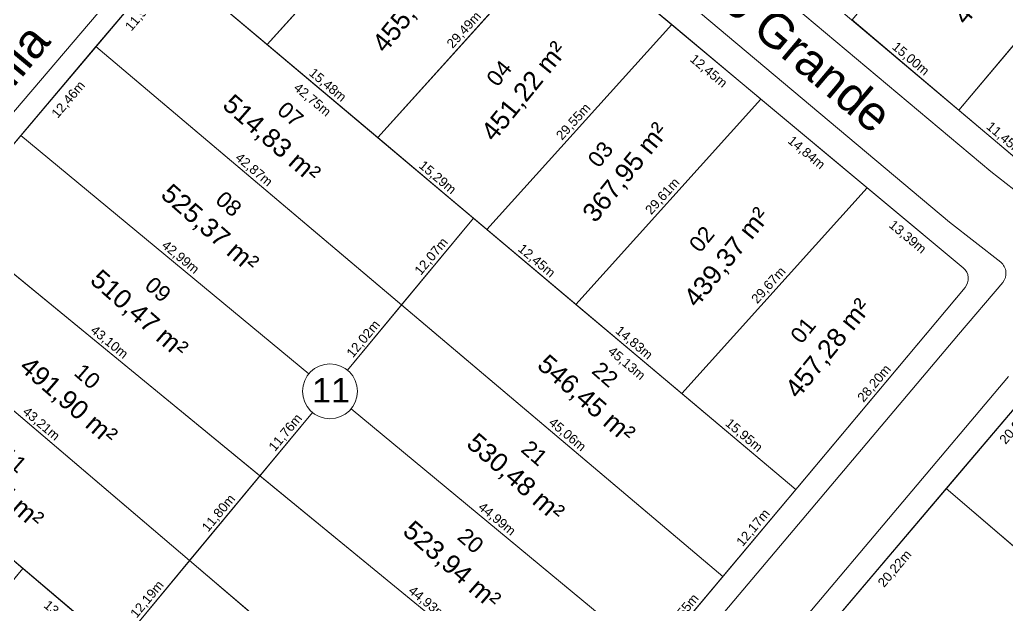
# Model space of a CAD drawing. Header units: metres. Extents: x 3808 to 8215, y 2374 to 6187.
# Drawn here: x 5616.8 to 5722.6, y 3333.5 to 3396.2 of the extents above; entities that cross this region are included whole.
import ezdxf

# ---------------------------------------------------------------- set-up
doc = ezdxf.new("R2010")
doc.units = ezdxf.units.M
for name, color, linetype in [('Areas Lotes', 1, 'Continuous'), ('Calçada', 8, 'Continuous'), ('COTAS', 7, 'Continuous'), ('Lote', 7, 'Continuous'), ('Nome das Ruas', 7, 'Continuous'), ('Nº Lote', 7, 'Continuous'), ('Nº. quadra', 7, 'Continuous'), ('quadras', 7, 'Continuous')]:
    doc.layers.add(name, color=color, linetype=linetype)
doc.styles.add('Arial', font='arial.ttf')
doc.dimstyles.new('Copy(2) of ISO-25', dxfattribs={"dimtxt": 1, "dimasz": 2.5, "dimexe": 1.25, "dimexo": 0.625, "dimgap": 0.2, "dimtad": 1, "dimtoh": 1, "dimlfac": 1, "dimzin": 1, "dimtxsty": 'Arial', "dimblk": 'NONE', "dimcen": 0, "dimse1": 1, "dimse2": 1, "dimsd1": 1, "dimsd2": 1, "dimclrt": 256, "dimaunit": 1, "dimadec": 3, "dimazin": 0, "dimtfac": 1, "dimtmove": 0, "dimatfit": 3, "dimldrblk": 'NONE', "dimfxl": 1, "dimtolj": 1, "dimtzin": 0, "dimarcsym": 0})

# ---------------------------------------------------------------- blocks, each defined once
blk = doc.blocks.new('*D8049')
at = {"layer": 'Defpoints', "color": 0, "linetype": 'Continuous', "transparency": 16777216}
for p in [(5695.99, 3404.61), (5705.95, 3396.19), (5705.95, 3396.19)]:
    blk.add_point(p, dxfattribs=at)
at = {"layer": 'COTAS', "linetype": 'Continuous', "lineweight": 5, "transparency": 16777216, "insert": (5701.49, 3401.01), "char_height": 1, "attachment_point": 5, "rotation": 319.8181, "style": 'Arial'}
blk.add_mtext('\\A1;13,04m', dxfattribs=at)
blk = doc.blocks.new('_None')
blk = doc.blocks.new('*D8050')
at = {"layer": 'Defpoints', "color": 0, "linetype": 'Continuous', "transparency": 16777216}
for p in [(5705.95, 3396.19), (5717.41, 3386.51), (5717.41, 3386.51)]:
    blk.add_point(p, dxfattribs=at)
at = {"layer": 'COTAS', "linetype": 'Continuous', "lineweight": 5, "transparency": 16777216, "insert": (5712.2, 3391.97), "char_height": 1, "attachment_point": 5, "rotation": 319.8181, "style": 'Arial'}
blk.add_mtext('\\A1;15,00m', dxfattribs=at)
blk = doc.blocks.new('*D8051')
at = {"layer": 'Defpoints', "color": 0, "linetype": 'Continuous', "transparency": 16777216}
for p in [(5717.41, 3386.51), (5726.16, 3379.12), (5726.16, 3379.12)]:
    blk.add_point(p, dxfattribs=at)
at = {"layer": 'COTAS', "linetype": 'Continuous', "lineweight": 5, "transparency": 16777216, "insert": (5722.3, 3383.43), "char_height": 1, "attachment_point": 5, "rotation": 319.8181, "style": 'Arial'}
blk.add_mtext('\\A1;11,45m', dxfattribs=at)
blk = doc.blocks.new('*D8078')
at = {"layer": 'Defpoints', "color": 0, "linetype": 'Continuous', "transparency": 16777216}
for p in [(5734.62, 3406.99), (5734.62, 3406.99), (5717.41, 3386.51)]:
    blk.add_point(p, dxfattribs=at)
at = {"layer": 'COTAS', "linetype": 'Continuous', "lineweight": 5, "transparency": 16777216, "insert": (5725.4, 3397.27), "char_height": 1, "attachment_point": 5, "rotation": 49.959, "style": 'Arial'}
blk.add_mtext('\\A1;26,74m', dxfattribs=at)
blk = doc.blocks.new('*D8461')
at = {"layer": 'Defpoints', "color": 0, "linetype": 'Continuous', "transparency": 16777216}
for p in [(5716.06, 3345.99), (5717.74, 3344.56), (5702.96, 3330.58)]:
    blk.add_point(p, dxfattribs=at)
at = {"layer": 'COTAS', "linetype": 'Continuous', "lineweight": 5, "transparency": 16777216, "insert": (5710.58, 3337.38), "char_height": 1, "attachment_point": 5, "rotation": 49.6341, "style": 'Arial'}
blk.add_mtext('\\A1;20,22m', dxfattribs=at)
blk = doc.blocks.new('*D8462')
at = {"layer": 'Defpoints', "color": 0, "linetype": 'Continuous', "transparency": 16777216}
for p in [(5729.01, 3361.23), (5730.69, 3359.8), (5716.06, 3345.99)]:
    blk.add_point(p, dxfattribs=at)
at = {"layer": 'COTAS', "linetype": 'Continuous', "lineweight": 5, "transparency": 16777216, "insert": (5723.61, 3352.7), "char_height": 1, "attachment_point": 5, "rotation": 49.6341, "style": 'Arial'}
blk.add_mtext('\\A1;20,00m', dxfattribs=at)
blk = doc.blocks.new('*D8467')
at = {"layer": 'Defpoints', "color": 0, "linetype": 'Continuous', "transparency": 16777216}
for p in [(5716.06, 3345.99), (5752.1, 3315.12), (5752.1, 3315.12)]:
    blk.add_point(p, dxfattribs=at)
at = {"layer": 'COTAS', "linetype": 'Continuous', "lineweight": 5, "transparency": 16777216, "insert": (5734.6, 3331.16), "char_height": 1, "attachment_point": 5, "rotation": 319.4153, "style": 'Arial'}
blk.add_mtext('\\A1;47,46m', dxfattribs=at)
blk = doc.blocks.new('*D8479')
at = {"layer": 'Defpoints', "color": 0, "linetype": 'Continuous', "transparency": 16777216}
for p in [(5692.12, 3336.58), (5692.12, 3336.58), (5684.69, 3327.74)]:
    blk.add_point(p, dxfattribs=at)
at = {"layer": 'COTAS', "linetype": 'Continuous', "lineweight": 5, "transparency": 16777216, "insert": (5687.79, 3332.68), "char_height": 1, "attachment_point": 5, "rotation": 50.0068, "style": 'Arial'}
blk.add_mtext('\\A1;11,55m', dxfattribs=at)
blk = doc.blocks.new('*D8480')
at = {"layer": 'Defpoints', "color": 0, "linetype": 'Continuous', "transparency": 16777216}
for p in [(5699.93, 3345.91), (5699.93, 3345.91), (5692.12, 3336.58)]:
    blk.add_point(p, dxfattribs=at)
at = {"layer": 'COTAS', "linetype": 'Continuous', "lineweight": 5, "transparency": 16777216, "insert": (5695.41, 3341.76), "char_height": 1, "attachment_point": 5, "rotation": 50.0068, "style": 'Arial'}
blk.add_mtext('\\A1;12,17m', dxfattribs=at)
blk = doc.blocks.new('*D8481')
at = {"layer": 'Defpoints', "color": 0, "linetype": 'Continuous', "transparency": 16777216}
for p in [(5718.06, 3367.51), (5718.06, 3367.51), (5699.93, 3345.91)]:
    blk.add_point(p, dxfattribs=at)
at = {"layer": 'COTAS', "linetype": 'Continuous', "lineweight": 5, "transparency": 16777216, "insert": (5708.38, 3357.22), "char_height": 1, "attachment_point": 5, "rotation": 50.0068, "style": 'Arial'}
blk.add_mtext('\\A1;28,20m', dxfattribs=at)
blk = doc.blocks.new('*D8485')
at = {"layer": 'Defpoints', "color": 0, "linetype": 'Continuous', "transparency": 16777216}
for p in [(5616.88, 3383.8), (5618.61, 3382.34), (5609.16, 3374.67)]:
    blk.add_point(p, dxfattribs=at)
at = {"layer": 'COTAS', "linetype": 'Continuous', "lineweight": 5, "transparency": 16777216, "insert": (5614.14, 3378.29), "char_height": 1, "attachment_point": 5, "rotation": 49.7712, "style": 'Arial'}
blk.add_mtext('\\A1;11,96m', dxfattribs=at)
blk = doc.blocks.new('*D8486')
at = {"layer": 'Defpoints', "color": 0, "linetype": 'Continuous', "transparency": 16777216}
for p in [(5624.93, 3393.31), (5626.66, 3391.85), (5616.88, 3383.8)]:
    blk.add_point(p, dxfattribs=at)
at = {"layer": 'COTAS', "linetype": 'Continuous', "lineweight": 5, "transparency": 16777216, "insert": (5622.03, 3387.61), "char_height": 1, "attachment_point": 5, "rotation": 49.7712, "style": 'Arial'}
blk.add_mtext('\\A1;12,46m', dxfattribs=at)
blk = doc.blocks.new('*D8487')
at = {"layer": 'Defpoints', "color": 0, "linetype": 'Continuous', "transparency": 16777216}
for p in [(5632.67, 3402.46), (5634.4, 3401), (5624.93, 3393.31)]:
    blk.add_point(p, dxfattribs=at)
at = {"layer": 'COTAS', "linetype": 'Continuous', "lineweight": 5, "transparency": 16777216, "insert": (5629.92, 3396.94), "char_height": 1, "attachment_point": 5, "rotation": 49.7712, "style": 'Arial'}
blk.add_mtext('\\A1;11,98m', dxfattribs=at)
blk = doc.blocks.new('*D8491')
at = {"layer": 'Defpoints', "color": 0, "linetype": 'Continuous', "transparency": 16777216}
for p in [(5674.88, 3405.47), (5686.63, 3395.68), (5685.26, 3394.03)]:
    blk.add_point(p, dxfattribs=at)
at = {"layer": 'COTAS', "linetype": 'Continuous', "lineweight": 5, "transparency": 16777216, "insert": (5679.9, 3399.55), "char_height": 1, "attachment_point": 5, "rotation": 320.1758, "style": 'Arial'}
blk.add_mtext('\\A1;15,29m', dxfattribs=at)
blk = doc.blocks.new('*D8492')
at = {"layer": 'Defpoints', "color": 0, "linetype": 'Continuous', "transparency": 16777216}
for p in [(5686.63, 3395.68), (5696.19, 3387.71), (5694.82, 3386.06)]:
    blk.add_point(p, dxfattribs=at)
at = {"layer": 'COTAS', "linetype": 'Continuous', "lineweight": 5, "transparency": 16777216, "insert": (5690.55, 3390.66), "char_height": 1, "attachment_point": 5, "rotation": 320.1758, "style": 'Arial'}
blk.add_mtext('\\A1;12,45m', dxfattribs=at)
blk = doc.blocks.new('*D8493')
at = {"layer": 'Defpoints', "color": 0, "linetype": 'Continuous', "transparency": 16777216}
for p in [(5696.19, 3387.71), (5707.59, 3378.21), (5706.21, 3376.56)]:
    blk.add_point(p, dxfattribs=at)
at = {"layer": 'COTAS', "linetype": 'Continuous', "lineweight": 5, "transparency": 16777216, "insert": (5701.03, 3381.92), "char_height": 1, "attachment_point": 5, "rotation": 320.1758, "style": 'Arial'}
blk.add_mtext('\\A1;14,84m', dxfattribs=at)
blk = doc.blocks.new('*D8494')
at = {"layer": 'Defpoints', "color": 0, "linetype": 'Continuous', "transparency": 16777216}
for p in [(5707.59, 3378.21), (5717.87, 3369.63), (5716.5, 3367.98)]:
    blk.add_point(p, dxfattribs=at)
at = {"layer": 'COTAS', "linetype": 'Continuous', "lineweight": 5, "transparency": 16777216, "insert": (5711.87, 3372.89), "char_height": 1, "attachment_point": 5, "rotation": 320.1758, "style": 'Arial'}
blk.add_mtext('\\A1;13,39m', dxfattribs=at)
blk = doc.blocks.new('*D8496')
at = {"layer": 'Defpoints', "color": 0, "linetype": 'Continuous', "transparency": 16777216}
for p in [(5617.11, 3337.44), (5617.11, 3337.44), (5597.78, 3314.15)]:
    blk.add_point(p, dxfattribs=at)
at = {"layer": 'COTAS', "linetype": 'Continuous', "lineweight": 5, "transparency": 16777216, "insert": (5606.83, 3326.31), "char_height": 1, "attachment_point": 5, "rotation": 50.3238, "style": 'Arial'}
blk.add_mtext('\\A1;30,27m', dxfattribs=at)
blk = doc.blocks.new('*D8498')
at = {"layer": 'Defpoints', "color": 0, "linetype": 'Continuous', "transparency": 16777216}
for p in [(5634.98, 3338.28), (5634.98, 3338.28), (5627.2, 3328.9)]:
    blk.add_point(p, dxfattribs=at)
at = {"layer": 'COTAS', "linetype": 'Continuous', "lineweight": 5, "transparency": 16777216, "insert": (5630.47, 3334.1), "char_height": 1, "attachment_point": 5, "rotation": 50.3238, "style": 'Arial'}
blk.add_mtext('\\A1;12,19m', dxfattribs=at)
blk = doc.blocks.new('*D8499')
at = {"layer": 'Defpoints', "color": 0, "linetype": 'Continuous', "transparency": 16777216}
for p in [(5642.51, 3347.36), (5642.51, 3347.36), (5634.98, 3338.28)]:
    blk.add_point(p, dxfattribs=at)
at = {"layer": 'COTAS', "linetype": 'Continuous', "lineweight": 5, "transparency": 16777216, "insert": (5638.13, 3343.33), "char_height": 1, "attachment_point": 5, "rotation": 50.3238, "style": 'Arial'}
blk.add_mtext('\\A1;11,80m', dxfattribs=at)
blk = doc.blocks.new('*D8500')
at = {"layer": 'Defpoints', "color": 0, "linetype": 'Continuous', "transparency": 16777216}
for p in [(5649.66, 3355.97), (5649.66, 3355.97), (5642.15, 3346.92)]:
    blk.add_point(p, dxfattribs=at)
at = {"layer": 'COTAS', "linetype": 'Continuous', "lineweight": 5, "transparency": 16777216, "insert": (5645.29, 3351.95), "char_height": 1, "attachment_point": 5, "rotation": 50.3238, "style": 'Arial'}
blk.add_mtext('\\A1;11,76m', dxfattribs=at)
blk = doc.blocks.new('*D8501')
at = {"layer": 'Defpoints', "color": 0, "linetype": 'Continuous', "transparency": 16777216}
for p in [(5658.09, 3366.09), (5658.09, 3366.09), (5650.42, 3356.85)]:
    blk.add_point(p, dxfattribs=at)
at = {"layer": 'COTAS', "linetype": 'Continuous', "lineweight": 5, "transparency": 16777216, "insert": (5653.64, 3361.98), "char_height": 1, "attachment_point": 5, "rotation": 50.3238, "style": 'Arial'}
blk.add_mtext('\\A1;12,02m', dxfattribs=at)
blk = doc.blocks.new('*D8502')
at = {"layer": 'Defpoints', "color": 0, "linetype": 'Continuous', "transparency": 16777216}
for p in [(5665.39, 3374.95), (5665.39, 3374.95), (5657.69, 3365.65)]:
    blk.add_point(p, dxfattribs=at)
at = {"layer": 'COTAS', "linetype": 'Continuous', "lineweight": 5, "transparency": 16777216, "insert": (5660.92, 3370.81), "char_height": 1, "attachment_point": 5, "rotation": 50.3238, "style": 'Arial'}
blk.add_mtext('\\A1;12,07m', dxfattribs=at)
blk = doc.blocks.new('*D8505')
at = {"layer": 'Defpoints', "color": 0, "linetype": 'Continuous', "transparency": 16777216}
for p in [(5663, 3415.39), (5663, 3415.39), (5643.29, 3393.53)]:
    blk.add_point(p, dxfattribs=at)
at = {"layer": 'COTAS', "linetype": 'Continuous', "lineweight": 5, "transparency": 16777216, "insert": (5652.55, 3405), "char_height": 1, "attachment_point": 5, "rotation": 47.9637, "style": 'Arial'}
blk.add_mtext('\\A1;29,43m', dxfattribs=at)
blk = doc.blocks.new('*D8506')
at = {"layer": 'Defpoints', "color": 0, "linetype": 'Continuous', "transparency": 16777216}
for p in [(5674.88, 3405.47), (5674.88, 3405.47), (5655.14, 3383.57)]:
    blk.add_point(p, dxfattribs=at)
at = {"layer": 'COTAS', "linetype": 'Continuous', "lineweight": 5, "transparency": 16777216, "insert": (5664.42, 3395.06), "char_height": 1, "attachment_point": 5, "rotation": 47.9637, "style": 'Arial'}
blk.add_mtext('\\A1;29,49m', dxfattribs=at)
blk = doc.blocks.new('*D8507')
at = {"layer": 'Defpoints', "color": 0, "linetype": 'Continuous', "transparency": 16777216}
for p in [(5686.63, 3395.68), (5686.63, 3395.68), (5666.84, 3373.73)]:
    blk.add_point(p, dxfattribs=at)
at = {"layer": 'COTAS', "linetype": 'Continuous', "lineweight": 5, "transparency": 16777216, "insert": (5676.14, 3385.24), "char_height": 1, "attachment_point": 5, "rotation": 47.9637, "style": 'Arial'}
blk.add_mtext('\\A1;29,55m', dxfattribs=at)
blk = doc.blocks.new('*D8508')
at = {"layer": 'Defpoints', "color": 0, "linetype": 'Continuous', "transparency": 16777216}
for p in [(5696.19, 3387.71), (5696.19, 3387.71), (5676.37, 3365.72)]:
    blk.add_point(p, dxfattribs=at)
at = {"layer": 'COTAS', "linetype": 'Continuous', "lineweight": 5, "transparency": 16777216, "insert": (5685.69, 3377.25), "char_height": 1, "attachment_point": 5, "rotation": 47.9637, "style": 'Arial'}
blk.add_mtext('\\A1;29,61m', dxfattribs=at)
blk = doc.blocks.new('*D8509')
at = {"layer": 'Defpoints', "color": 0, "linetype": 'Continuous', "transparency": 16777216}
for p in [(5707.59, 3378.21), (5707.59, 3378.21), (5687.72, 3356.17)]:
    blk.add_point(p, dxfattribs=at)
at = {"layer": 'COTAS', "linetype": 'Continuous', "lineweight": 5, "transparency": 16777216, "insert": (5697.06, 3367.73), "char_height": 1, "attachment_point": 5, "rotation": 47.9637, "style": 'Arial'}
blk.add_mtext('\\A1;29,67m', dxfattribs=at)
blk = doc.blocks.new('*D8510')
at = {"layer": 'Defpoints', "color": 0, "linetype": 'Continuous', "transparency": 16777216}
for p in [(5632.67, 3402.46), (5643.29, 3393.53), (5643.29, 3393.53)]:
    blk.add_point(p, dxfattribs=at)
at = {"layer": 'COTAS', "linetype": 'Continuous', "lineweight": 5, "transparency": 16777216, "insert": (5638.5, 3398.61), "char_height": 1, "attachment_point": 5, "rotation": 319.9443, "style": 'Arial'}
blk.add_mtext('\\A1;13,87m', dxfattribs=at)
blk = doc.blocks.new('*D8511')
at = {"layer": 'Defpoints', "color": 0, "linetype": 'Continuous', "transparency": 16777216}
for p in [(5643.29, 3393.53), (5655.14, 3383.57), (5655.14, 3383.57)]:
    blk.add_point(p, dxfattribs=at)
at = {"layer": 'COTAS', "linetype": 'Continuous', "lineweight": 5, "transparency": 16777216, "insert": (5649.73, 3389.16), "char_height": 1, "attachment_point": 5, "rotation": 319.9443, "style": 'Arial'}
blk.add_mtext('\\A1;15,48m', dxfattribs=at)
blk = doc.blocks.new('*D8512')
at = {"layer": 'Defpoints', "color": 0, "linetype": 'Continuous', "transparency": 16777216}
for p in [(5655.14, 3383.57), (5666.84, 3373.73), (5666.84, 3373.73)]:
    blk.add_point(p, dxfattribs=at)
at = {"layer": 'COTAS', "linetype": 'Continuous', "lineweight": 5, "transparency": 16777216, "insert": (5661.5, 3379.26), "char_height": 1, "attachment_point": 5, "rotation": 319.9443, "style": 'Arial'}
blk.add_mtext('\\A1;15,29m', dxfattribs=at)
blk = doc.blocks.new('*D8513')
at = {"layer": 'Defpoints', "color": 0, "linetype": 'Continuous', "transparency": 16777216}
for p in [(5666.84, 3373.73), (5676.37, 3365.72), (5676.37, 3365.72)]:
    blk.add_point(p, dxfattribs=at)
at = {"layer": 'COTAS', "linetype": 'Continuous', "lineweight": 5, "transparency": 16777216, "insert": (5672.12, 3370.34), "char_height": 1, "attachment_point": 5, "rotation": 319.9443, "style": 'Arial'}
blk.add_mtext('\\A1;12,45m', dxfattribs=at)
blk = doc.blocks.new('*D8514')
at = {"layer": 'Defpoints', "color": 0, "linetype": 'Continuous', "transparency": 16777216}
for p in [(5676.37, 3365.72), (5687.72, 3356.17), (5687.72, 3356.17)]:
    blk.add_point(p, dxfattribs=at)
at = {"layer": 'COTAS', "linetype": 'Continuous', "lineweight": 5, "transparency": 16777216, "insert": (5682.56, 3361.56), "char_height": 1, "attachment_point": 5, "rotation": 319.9443, "style": 'Arial'}
blk.add_mtext('\\A1;14,83m', dxfattribs=at)
blk = doc.blocks.new('*D8515')
at = {"layer": 'Defpoints', "color": 0, "linetype": 'Continuous', "transparency": 16777216}
for p in [(5687.72, 3356.17), (5699.93, 3345.91), (5699.93, 3345.91)]:
    blk.add_point(p, dxfattribs=at)
at = {"layer": 'COTAS', "linetype": 'Continuous', "lineweight": 5, "transparency": 16777216, "insert": (5694.34, 3351.65), "char_height": 1, "attachment_point": 5, "rotation": 319.9443, "style": 'Arial'}
blk.add_mtext('\\A1;15,95m', dxfattribs=at)
blk = doc.blocks.new('*D8517')
at = {"layer": 'Defpoints', "color": 0, "linetype": 'Continuous', "transparency": 16777216}
for p in [(5605.66, 3347.14), (5617.11, 3337.44), (5615.74, 3335.83)]:
    blk.add_point(p, dxfattribs=at)
at = {"layer": 'COTAS', "linetype": 'Continuous', "lineweight": 5, "transparency": 16777216, "insert": (5610.53, 3341.29), "char_height": 1, "attachment_point": 5, "rotation": 319.7364, "style": 'Arial'}
blk.add_mtext('\\A1;15,00m', dxfattribs=at)
blk = doc.blocks.new('*D8518')
at = {"layer": 'Defpoints', "color": 0, "linetype": 'Continuous', "transparency": 16777216}
for p in [(5617.11, 3337.44), (5627.2, 3328.9), (5625.83, 3327.28)]:
    blk.add_point(p, dxfattribs=at)
at = {"layer": 'COTAS', "linetype": 'Continuous', "lineweight": 5, "transparency": 16777216, "insert": (5621.3, 3332.17), "char_height": 1, "attachment_point": 5, "rotation": 319.7364, "style": 'Arial'}
blk.add_mtext('\\A1;13,22m', dxfattribs=at)
blk = doc.blocks.new('*D8522')
at = {"layer": 'Defpoints', "color": 0, "linetype": 'Continuous', "transparency": 16777216}
for p in [(5594.13, 3356.9), (5627.2, 3328.9), (5627.2, 3328.9)]:
    blk.add_point(p, dxfattribs=at)
at = {"layer": 'COTAS', "linetype": 'Continuous', "lineweight": 5, "transparency": 16777216, "insert": (5611.18, 3343.51), "char_height": 1, "attachment_point": 5, "rotation": 319.7364, "style": 'Arial'}
blk.add_mtext('\\A1;43,33m', dxfattribs=at)
blk = doc.blocks.new('*D8524')
at = {"layer": 'Defpoints', "color": 0, "linetype": 'Continuous', "transparency": 16777216}
for p in [(5602.06, 3366.27), (5634.98, 3338.28), (5634.98, 3338.28)]:
    blk.add_point(p, dxfattribs=at)
at = {"layer": 'COTAS', "linetype": 'Continuous', "lineweight": 5, "transparency": 16777216, "insert": (5619.04, 3352.88), "char_height": 1, "attachment_point": 5, "rotation": 319.6204, "style": 'Arial'}
blk.add_mtext('\\A1;43,21m', dxfattribs=at)
blk = doc.blocks.new('*D8525')
at = {"layer": 'Defpoints', "color": 0, "linetype": 'Continuous', "transparency": 16777216}
for p in [(5634.98, 3338.28), (5669.15, 3309.21), (5669.15, 3309.21)]:
    blk.add_point(p, dxfattribs=at)
at = {"layer": 'COTAS', "linetype": 'Continuous', "lineweight": 5, "transparency": 16777216, "insert": (5652.58, 3324.35), "char_height": 1, "attachment_point": 5, "rotation": 319.6204, "style": 'Arial'}
blk.add_mtext('\\A1;44,86m', dxfattribs=at)
blk = doc.blocks.new('*D8526')
at = {"layer": 'Defpoints', "color": 0, "linetype": 'Continuous', "transparency": 16777216}
for p in [(5642.51, 3347.36), (5642.51, 3347.36), (5677.27, 3318.89)]:
    blk.add_point(p, dxfattribs=at)
at = {"layer": 'COTAS', "linetype": 'Continuous', "lineweight": 5, "transparency": 16777216, "insert": (5660.4, 3333.74), "char_height": 1, "attachment_point": 5, "rotation": 320.6854, "style": 'Arial'}
blk.add_mtext('\\A1;44,93m', dxfattribs=at)
blk = doc.blocks.new('*D8527')
at = {"layer": 'Defpoints', "color": 0, "linetype": 'Continuous', "transparency": 16777216}
for p in [(5609.16, 3374.67), (5609.16, 3374.67), (5642.51, 3347.36)]:
    blk.add_point(p, dxfattribs=at)
at = {"layer": 'COTAS', "linetype": 'Continuous', "lineweight": 5, "transparency": 16777216, "insert": (5626.34, 3361.63), "char_height": 1, "attachment_point": 5, "rotation": 320.6854, "style": 'Arial'}
blk.add_mtext('\\A1;43,10m', dxfattribs=at)
blk = doc.blocks.new('*D8528')
at = {"layer": 'Defpoints', "color": 0, "linetype": 'Continuous', "transparency": 16777216}
for p in [(5616.88, 3383.8), (5650.02, 3356.41), (5650.02, 3356.41)]:
    blk.add_point(p, dxfattribs=at)
at = {"layer": 'COTAS', "linetype": 'Continuous', "lineweight": 5, "transparency": 16777216, "insert": (5633.96, 3370.72), "char_height": 1, "attachment_point": 5, "rotation": 320.4176, "style": 'Arial'}
blk.add_mtext('\\A1;42,99m', dxfattribs=at)
blk = doc.blocks.new('*D8529')
at = {"layer": 'Defpoints', "color": 0, "linetype": 'Continuous', "transparency": 16777216}
for p in [(5650.02, 3356.41), (5684.69, 3327.74), (5684.69, 3327.74)]:
    blk.add_point(p, dxfattribs=at)
at = {"layer": 'COTAS', "linetype": 'Continuous', "lineweight": 5, "transparency": 16777216, "insert": (5667.87, 3342.69), "char_height": 1, "attachment_point": 5, "rotation": 320.4176, "style": 'Arial'}
blk.add_mtext('\\A1;44,99m', dxfattribs=at)
blk = doc.blocks.new('*D8530')
at = {"layer": 'Defpoints', "color": 0, "linetype": 'Continuous', "transparency": 16777216}
for p in [(5657.69, 3365.65), (5657.69, 3365.65), (5692.12, 3336.58)]:
    blk.add_point(p, dxfattribs=at)
at = {"layer": 'COTAS', "linetype": 'Continuous', "lineweight": 5, "transparency": 16777216, "insert": (5675.42, 3351.73), "char_height": 1, "attachment_point": 5, "rotation": 319.8231, "style": 'Arial'}
blk.add_mtext('\\A1;45,06m', dxfattribs=at)
blk = doc.blocks.new('*D8531')
at = {"layer": 'Defpoints', "color": 0, "linetype": 'Continuous', "transparency": 16777216}
for p in [(5624.93, 3393.31), (5624.93, 3393.31), (5657.69, 3365.65)]:
    blk.add_point(p, dxfattribs=at)
at = {"layer": 'COTAS', "linetype": 'Continuous', "lineweight": 5, "transparency": 16777216, "insert": (5641.83, 3380.09), "char_height": 1, "attachment_point": 5, "rotation": 319.8231, "style": 'Arial'}
blk.add_mtext('\\A1;42,87m', dxfattribs=at)
blk = doc.blocks.new('*D8532')
at = {"layer": 'Defpoints', "color": 0, "linetype": 'Continuous', "transparency": 16777216}
for p in [(5632.67, 3402.46), (5665.39, 3374.95), (5663.93, 3373.21)]:
    blk.add_point(p, dxfattribs=at)
at = {"layer": 'COTAS', "linetype": 'Continuous', "lineweight": 5, "transparency": 16777216, "insert": (5648.09, 3387.58), "char_height": 1, "attachment_point": 5, "rotation": 319.9443, "style": 'Arial'}
blk.add_mtext('\\A1;42,75m', dxfattribs=at)
blk = doc.blocks.new('*D8533')
at = {"layer": 'Defpoints', "color": 0, "linetype": 'Continuous', "transparency": 16777216}
for p in [(5665.39, 3374.95), (5699.93, 3345.91), (5698.52, 3344.22)]:
    blk.add_point(p, dxfattribs=at)
at = {"layer": 'COTAS', "linetype": 'Continuous', "lineweight": 5, "transparency": 16777216, "insert": (5681.77, 3359.36), "char_height": 1, "attachment_point": 5, "rotation": 319.9443, "style": 'Arial'}
blk.add_mtext('\\A1;45,13m', dxfattribs=at)

msp = doc.modelspace()

# ---------------------------------------------------------------- linework, layer by layer
at = {"layer": 'Calçada', "linetype": 'Continuous', "lineweight": 5}
for p, q in [((5661.543, 3429.695), (5720.811, 3379.958)), ((5720.811, 3379.958), (5726.508, 3375.486)), ((5654.96, 3277.744), (5722.716, 3357.982))]:
    msp.add_line(p, q, dxfattribs=at)
at = {"layer": 'Calçada', "linetype": 'Continuous', "lineweight": 5, "flags": 128}
msp.add_lwpolyline([(5641.306, 3274.379, 0.4201169), (5643.439, 3274.589), (5649.558, 3282.197), (5717.375, 3362.506), (5722.099, 3368.068, 0.4255917), (5721.882, 3370.219), (5716.399, 3374.523), (5657.026, 3424.348), (5653.309, 3427.508, 0.4106049), (5651.207, 3427.351), (5646.4, 3421.838), (5575.495, 3338.722), (5572.059, 3334.562, 0.4153079), (5572.265, 3332.447), (5575.977, 3329.404), (5637.175, 3277.841), (5641.306, 3274.379)], format="xyb", dxfattribs=at)
at = {"layer": 'Lote', "linetype": 'Continuous', "lineweight": 5}
for p, q in [((5643.289, 3393.53), (5662.996, 3415.389)), ((5734.615, 3406.986), (5717.412, 3386.514)), ((5655.136, 3383.57), (5674.885, 3405.475)), ((5632.67, 3402.458), (5699.935, 3345.905)), ((5666.841, 3373.729), (5686.631, 3395.68)), ((5692.115, 3336.585), (5624.933, 3393.312)), ((5676.368, 3365.719), (5696.192, 3387.707)), ((5647.753, 3358.278), (5616.885, 3383.798)), ((5687.723, 3356.172), (5707.587, 3378.205)), ((5677.271, 3318.89), (5609.16, 3374.667)), ((5651.892, 3358.667), (5665.395, 3374.945)), ((5602.058, 3366.271), (5634.976, 3338.275)), ((5661.379, 3299.945), (5594.132, 3356.901)), ((5684.693, 3327.737), (5652.28, 3354.535)), ((5627.197, 3328.896), (5648.141, 3354.145)), ((5716.058, 3345.991), (5752.098, 3315.118)), ((5597.783, 3314.146), (5617.107, 3337.442)), ((5669.152, 3309.211), (5634.976, 3338.275))]:
    msp.add_line(p, q, dxfattribs=at)
at = {"layer": 'Lote', "linetype": 'Continuous', "lineweight": 5, "flags": 128}
for points in [[(5662.996, 3415.389), (5652.772, 3423.915, 0.4121466), (5650.666, 3423.731), (5632.67, 3402.458), (5643.289, 3393.53)], [(5717.412, 3386.514), (5726.164, 3379.123, 0.4149001), (5728.28, 3379.304), (5744.366, 3398.443), (5734.615, 3406.986)], [(5718.061, 3367.512, 0.415078), (5717.872, 3369.628), (5707.587, 3378.205), (5687.723, 3356.172), (5699.935, 3345.905)], [(5752.098, 3315.118), (5763.52, 3329.474, 0.3922444), (5763.367, 3331.507), (5731.175, 3361.359, 0.4269192), (5729.012, 3361.231), (5716.058, 3345.991)]]:
    msp.add_lwpolyline(points, format="xyb", close=True, dxfattribs=at)
for points in [[(5734.615, 3406.986), (5723.332, 3416.87), (5705.952, 3396.192), (5717.412, 3386.514)], [(5643.289, 3393.53), (5655.136, 3383.57), (5674.885, 3405.475), (5662.996, 3415.389)], [(5655.136, 3383.57), (5666.841, 3373.729), (5686.631, 3395.68), (5674.885, 3405.475)], [(5657.688, 3365.654), (5665.395, 3374.945), (5632.67, 3402.458), (5624.933, 3393.312)], [(5696.192, 3387.707), (5686.631, 3395.68), (5666.841, 3373.729), (5676.368, 3365.719)], [(5707.587, 3378.205), (5696.192, 3387.707), (5676.368, 3365.719), (5687.723, 3356.172)], [(5634.976, 3338.275), (5642.51, 3347.356), (5609.16, 3374.667), (5602.058, 3366.271)], [(5665.395, 3374.945), (5657.688, 3365.654), (5692.115, 3336.585), (5699.935, 3345.905)], [(5602.058, 3366.271), (5594.132, 3356.901), (5627.197, 3328.896), (5634.976, 3338.275)], [(5586.237, 3323.72), (5597.783, 3314.146), (5617.107, 3337.442), (5605.661, 3347.136)], [(5669.152, 3309.211), (5677.271, 3318.89), (5642.51, 3347.356), (5634.976, 3338.275)], [(5739.568, 3299.372), (5752.098, 3315.118), (5716.058, 3345.991), (5702.962, 3330.585)], [(5597.783, 3314.146), (5607.961, 3305.708), (5627.197, 3328.896), (5617.107, 3337.442)], [(5661.379, 3299.945), (5669.152, 3309.211), (5634.976, 3338.275), (5627.197, 3328.896)]]:
    msp.add_lwpolyline(points, close=True, dxfattribs=at)
for points in [[(5651.892, 3358.667), (5657.688, 3365.654), (5624.933, 3393.312), (5616.885, 3383.798), (5647.753, 3358.278)], [(5647.753, 3358.278), (5616.885, 3383.798), (5609.16, 3374.667), (5642.51, 3347.356), (5648.141, 3354.145)], [(5652.28, 3354.535), (5684.693, 3327.737), (5692.115, 3336.585), (5657.688, 3365.654), (5651.892, 3358.667)], [(5648.141, 3354.145), (5642.51, 3347.356), (5677.271, 3318.89), (5684.693, 3327.737), (5652.28, 3354.535)]]:
    msp.add_lwpolyline(points, dxfattribs=at)
at = {"layer": 'Nº. quadra', "lineweight": 5}
for start, end in [(0, 180), (180, 0)]:
    msp.add_arc((5650.016, 3356.406), 2.937, start, end, dxfattribs=at)
at = {"layer": 'quadras', "linetype": 'Continuous', "lineweight": 5}
for p, q in [((5661.818, 3433.464), (5726.164, 3379.123)), ((5650.666, 3423.731), (5575.358, 3334.707)), ((5717.872, 3369.628), (5652.772, 3423.915)), ((5643.276, 3278.366), (5718.061, 3367.512)), ((5729.012, 3361.231), (5652.208, 3270.877))]:
    msp.add_line(p, q, dxfattribs=at)
msp.add_arc((5716.912, 3368.476), 1.5, 320.00679, 50.17584, dxfattribs=at)

# ---------------------------------------------------------------- texts
at = {"layer": 'Areas Lotes', "color": 1, "lineweight": 5, "style": 'Arial'}
for s, rotation, p in [('403,09 m²', 50.94257, (5718.134, 3395.542)), ('455,72 m²', 50.94257, (5655.918, 3392.52)), ('451,22 m²', 50.94257, (5667.589, 3383.029)), ('514,83 m²', 318.90341, (5638.372, 3386.88)), ('367,95 m²', 50.94257, (5678.445, 3374.352)), ('525,37 m²', 318.90341, (5631.758, 3377.289)), ('439,37 m²', 50.94257, (5689.302, 3365.269)), ('510,47 m²', 318.90341, (5624.185, 3368.124)), ('457,28 m²', 50.94257, (5700.159, 3355.507)), ('491,90 m²', 318.90341, (5616.609, 3358.819)), ('546,45 m²', 318.90341, (5672.086, 3359.03)), ('529,15 m²', 318.90341, (5608.716, 3349.867)), ('530,48 m²', 318.90341, (5664.512, 3350.611)), ('523,94 m²', 318.90341, (5657.685, 3341.233))]:
    msp.add_text(s, height=2.0071, rotation=rotation, dxfattribs=at).set_placement(p)
at = {"layer": 'Nome das Ruas', "lineweight": 5, "style": 'Arial'}
for s, rotation, p in [('Rua Campo Grande', 319.83476, (5673.029, 3413.544, 190.804)), ('Rua Brasília', 50.27315, (5602.3, 3372.249, 190.804))]:
    msp.add_text(s, height=3.68425, rotation=rotation, dxfattribs=at).set_placement(p)
at = {"layer": 'Nº Lote', "lineweight": 5, "style": 'Arial'}
for s, rotation, p in [('04', 50.94257, (5667.959, 3388.904, 1.156)), ('07', 318.90341, (5644.23, 3386.301, 1.156)), ('03', 50.94257, (5678.816, 3380.227, 1.156)), ('08', 318.90341, (5637.616, 3376.71, 1.156)), ('02', 50.94257, (5689.672, 3371.144, 1.156)), ('09', 318.90341, (5630.042, 3367.545, 1.156)), ('01', 50.94257, (5700.529, 3361.382, 1.156)), ('10', 318.90341, (5622.467, 3358.24, 1.156)), ('22', 318.90341, (5677.944, 3358.451, 1.156)), ('21', 318.90341, (5670.37, 3350.032, 1.156)), ('11', 318.90341, (5614.574, 3349.288, 1.156)), ('20', 318.90341, (5663.543, 3340.654, 1.156))]:
    msp.add_text(s, height=1.706, rotation=rotation, dxfattribs=at).set_placement(p)
at = {"layer": 'Nº. quadra', "lineweight": 5, "style": 'Arial'}
msp.add_text('11', height=2.6083, dxfattribs=at).set_placement((5648.096, 3355.21))

# ---------------------------------------------------------------- dimensions: what is measured, and where the dimension line sits
at = {"layer": 'COTAS', "linetype": 'Continuous', "lineweight": 5}
for p1, p2, distance, picture, middle in [((5643.289, 3393.53), (5662.996, 3415.389), 0, '*D8505', (5652.548, 3404.996)), ((5717.412, 3386.514), (5734.615, 3406.986), 0, '*D8078', (5725.4, 3397.265)), ((5655.136, 3383.57), (5674.885, 3405.475), 0, '*D8506', (5664.416, 3395.059)), ((5632.67, 3402.458), (5643.289, 3393.53), 0, '*D8510', (5638.495, 3398.607)), ((5632.67, 3402.458), (5665.395, 3374.945), -2.27, '*D8532', (5648.087, 3387.577)), ((5666.841, 3373.729), (5686.631, 3395.68), 0, '*D8507', (5676.141, 3385.241)), ((5657.688, 3365.654), (5624.933, 3393.312), 0, '*D8531', (5641.827, 3380.095)), ((5676.368, 3365.719), (5696.192, 3387.707), 0, '*D8508', (5685.685, 3377.249)), ((5616.885, 3383.798), (5650.016, 3356.406), 0, '*D8528', (5633.961, 3370.719)), ((5687.723, 3356.172), (5707.587, 3378.205), 0, '*D8509', (5697.06, 3367.725)), ((5642.5095, 3347.3565), (5609.1605, 3374.6666), 0, '*D8527', (5626.3425, 3361.6312)), ((5665.395, 3374.945), (5699.935, 3345.905), -2.198, '*D8533', (5681.766, 3359.356)), ((5602.058, 3366.271), (5634.976, 3338.275), 0, '*D8524', (5619.036, 3352.883)), ((5692.115, 3336.585), (5657.688, 3365.654), 0, '*D8530', (5675.418, 3351.731)), ((5594.132, 3356.901), (5627.197, 3328.896), 0, '*D8522', (5611.182, 3343.51)), ((5650.016, 3356.406), (5684.693, 3327.737), 0, '*D8529', (5667.865, 3342.689)), ((5677.271, 3318.89), (5642.51, 3347.356), 0, '*D8526', (5660.398, 3333.743)), ((5716.058, 3345.991), (5752.098, 3315.118), 0, '*D8467', (5734.599, 3331.163)), ((5597.783, 3314.146), (5617.107, 3337.442), 0, '*D8496', (5606.829, 3326.305)), ((5634.976, 3338.275), (5669.152, 3309.211), 0, '*D8525', (5652.583, 3324.353))]:
    dim = msp.add_aligned_dim(p1=p1, p2=p2, distance=distance, dimstyle='Copy(2) of ISO-25', override={"dimpost": 'm'}, dxfattribs=at)
    dim.commit()
    dim.dimension.update_dxf_attribs({"geometry": picture, "text_midpoint": middle})
for base, p1, p2, angle, picture, middle in [((5685.258, 3394.033), (5674.885, 3405.475), (5686.631, 3395.68), 140.17584, '*D8491', (5679.898, 3399.546)), ((5705.952, 3396.192), (5695.988, 3404.608), (5705.952, 3396.192), 139.81813, '*D8049', (5701.487, 3401.012)), ((5634.399, 3400.996), (5624.933, 3393.312), (5632.67, 3402.458), 229.77121, '*D8487', (5629.919, 3396.94)), ((5694.819, 3386.061), (5686.631, 3395.68), (5696.192, 3387.707), 140.17584, '*D8492', (5690.551, 3390.662)), ((5717.412, 3386.514), (5705.952, 3396.192), (5717.412, 3386.514), 139.81813, '*D8050', (5712.199, 3391.965)), ((5655.136, 3383.57), (5643.289, 3393.53), (5655.136, 3383.57), 139.94433, '*D8511', (5649.728, 3389.163)), ((5626.662, 3391.849), (5616.885, 3383.798), (5624.933, 3393.312), 229.77121, '*D8486', (5622.026, 3387.61)), ((5706.214, 3376.559), (5696.192, 3387.707), (5707.587, 3378.205), 140.17584, '*D8493', (5701.029, 3381.925)), ((5726.1636, 3379.1233), (5717.4122, 3386.514), (5726.1636, 3379.1233), 139.81813, '*D8051', (5722.3047, 3383.4305)), ((5618.614, 3382.336), (5609.16, 3374.667), (5616.885, 3383.798), 229.77121, '*D8485', (5614.14, 3378.287)), ((5666.841, 3373.729), (5655.136, 3383.57), (5666.841, 3373.729), 139.94433, '*D8512', (5661.504, 3379.262)), ((5716.499, 3367.982), (5707.587, 3378.205), (5717.872, 3369.628), 140.17584, '*D8494', (5711.869, 3372.885)), ((5665.395, 3374.945), (5657.688, 3365.654), (5665.395, 3374.945), 230.32382, '*D8502', (5660.925, 3370.811)), ((5676.368, 3365.719), (5666.841, 3373.729), (5676.368, 3365.719), 139.94433, '*D8513', (5672.12, 3370.337)), ((5718.061, 3367.512), (5699.935, 3345.905), (5718.061, 3367.512), 230.00679, '*D8481', (5708.384, 3357.224)), ((5658.089, 3366.095), (5650.417, 3356.847), (5658.089, 3366.095), 230.32382, '*D8501', (5653.637, 3361.982)), ((5687.7231, 3356.1722), (5676.3683, 3365.7189), (5687.7231, 3356.1722), 139.94433, '*D8514', (5682.5611, 3361.5586)), ((5730.693, 3359.802), (5716.058, 3345.991), (5729.012, 3361.231), 229.63412, '*D8462', (5723.605, 3352.701)), ((5649.656, 3355.966), (5642.149, 3346.916), (5649.656, 3355.966), 230.32382, '*D8500', (5645.286, 3351.952)), ((5699.935, 3345.905), (5687.723, 3356.172), (5699.935, 3345.905), 139.94433, '*D8515', (5694.344, 3351.652)), ((5615.74, 3335.828), (5605.661, 3347.136), (5617.107, 3337.442), 139.73639, '*D8517', (5610.535, 3341.286)), ((5642.51, 3347.356), (5634.976, 3338.275), (5642.51, 3347.356), 230.32382, '*D8499', (5638.126, 3343.327)), ((5699.935, 3345.905), (5692.115, 3336.585), (5699.935, 3345.905), 230.00679, '*D8480', (5695.411, 3341.76)), ((5717.739, 3344.563), (5702.962, 3330.585), (5716.058, 3345.991), 229.63412, '*D8461', (5710.58, 3337.378)), ((5625.83, 3327.282), (5617.107, 3337.442), (5627.197, 3328.896), 139.73639, '*D8518', (5621.302, 3332.166)), ((5634.976, 3338.275), (5627.197, 3328.896), (5634.976, 3338.275), 230.32382, '*D8498', (5630.47, 3334.097)), ((5692.115, 3336.585), (5684.693, 3327.737), (5692.115, 3336.585), 230.00679, '*D8479', (5687.791, 3332.676))]:
    dim = msp.add_linear_dim(base=base, p1=p1, p2=p2, angle=angle, dimstyle='Copy(2) of ISO-25', override={"dimpost": 'm', "dimtmove": 1}, dxfattribs=at)
    dim.commit()
    dim.dimension.update_dxf_attribs({"geometry": picture, "text_midpoint": middle})

doc.saveas('drawing.dxf')
